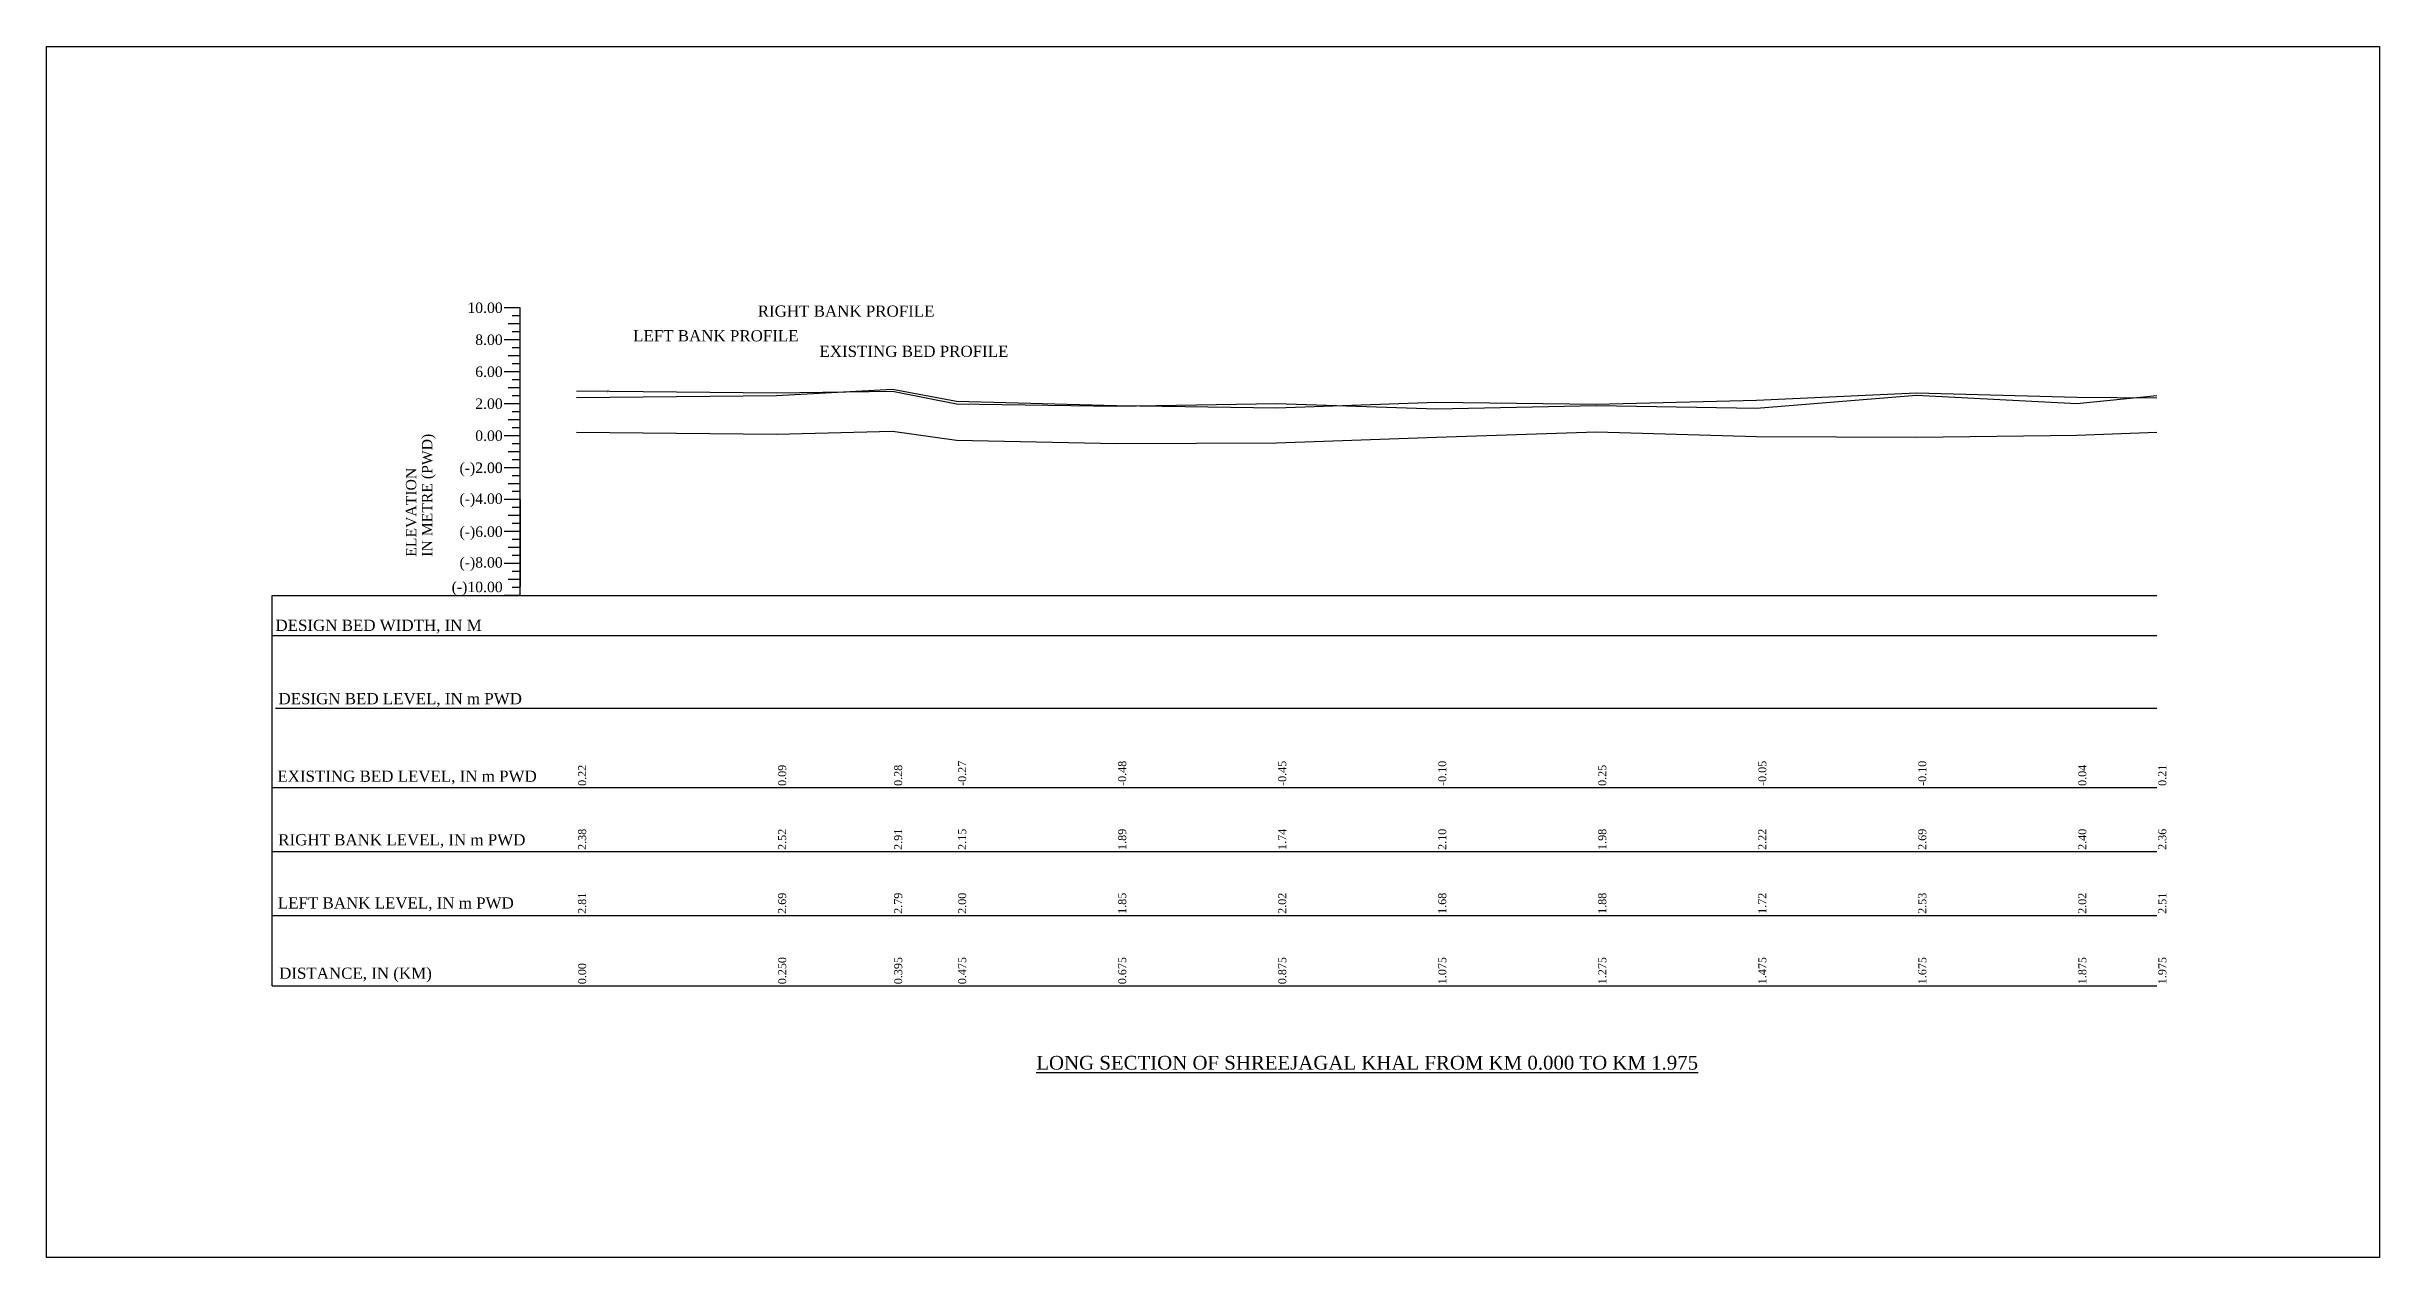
# Model space of a CAD drawing. Header units: metres. Extents: x -148477 to 168932, y -55673 to -2736.
# Drawn here: x -67996.2 to -67850.4, y -21821.7 to -21746 of the extents above; entities that cross this region are included whole.
import ezdxf
from ezdxf.enums import TextEntityAlignment as Align

# ---------------------------------------------------------------- set-up
doc = ezdxf.new("R2010")
doc.units = ezdxf.units.M
doc.styles.add('liza', font='times.ttf', dxfattribs={"height": 2})
doc.styles.get("Standard").update_dxf_attribs({"font": 'times.ttf'})

msp = doc.modelspace()

# ---------------------------------------------------------------- linework, layer by layer
at = {"color": 0, "lineweight": 30}
for p, q in [((-67966.5554, -21762.3238), (-67967.5554, -21762.3238)), ((-67966.5554, -21762.8238), (-67967.0554, -21762.8238)), ((-67966.5554, -21780.3238), (-67966.5554, -21762.3238)), ((-67966.5554, -21764.3238), (-67967.5554, -21764.3238)), ((-67966.5554, -21764.3238), (-67967.5554, -21764.3238)), ((-67966.5554, -21764.3238), (-67967.5554, -21764.3238)), ((-67966.5554, -21763.3238), (-67967.3054, -21763.3238)), ((-67966.5554, -21763.8238), (-67967.0554, -21763.8238)), ((-67966.5554, -21765.3238), (-67967.3054, -21765.3238)), ((-67966.5554, -21764.8238), (-67967.0554, -21764.8238)), ((-67966.5554, -21765.8238), (-67967.0554, -21765.8238)), ((-67966.5554, -21766.3238), (-67967.5554, -21766.3238)), ((-67966.5554, -21766.3238), (-67967.5554, -21766.3238)), ((-67966.5554, -21767.3238), (-67967.3054, -21767.3238)), ((-67966.5554, -21767.3238), (-67967.3054, -21767.3238)), ((-67966.5554, -21766.8238), (-67967.0554, -21766.8238)), ((-67966.5554, -21766.8238), (-67967.0554, -21766.8238)), ((-67966.5554, -21768.3238), (-67967.5554, -21768.3238)), ((-67966.5554, -21767.8238), (-67967.0554, -21767.8238)), ((-67966.5554, -21768.8238), (-67967.0554, -21768.8238)), ((-67966.5554, -21770.3238), (-67967.5554, -21770.3238)), ((-67966.5554, -21769.3238), (-67967.3054, -21769.3238)), ((-67966.5554, -21769.8238), (-67967.0554, -21769.8238)), ((-67966.5554, -21771.3238), (-67967.3054, -21771.3238)), ((-67966.5554, -21770.8238), (-67967.0554, -21770.8238)), ((-67966.5554, -21771.8238), (-67967.0554, -21771.8238)), ((-67966.5554, -21772.3238), (-67967.5554, -21772.3238)), ((-67966.5554, -21773.3238), (-67967.3054, -21773.3238)), ((-67966.5554, -21772.8238), (-67967.0554, -21772.8238)), ((-67966.5554, -21774.3238), (-67967.5554, -21774.3238)), ((-67966.5554, -21773.8238), (-67967.0554, -21773.8238)), ((-67966.5554, -21774.8238), (-67967.0554, -21774.8238)), ((-67966.5554, -21776.3238), (-67967.5554, -21776.3238)), ((-67966.5554, -21775.3238), (-67967.3054, -21775.3238)), ((-67966.5554, -21775.8238), (-67967.0554, -21775.8238)), ((-67966.5554, -21777.3238), (-67967.3054, -21777.3238)), ((-67966.5554, -21776.8238), (-67967.0554, -21776.8238)), ((-67966.5554, -21777.8238), (-67967.0554, -21777.8238)), ((-67966.5554, -21778.3238), (-67967.5554, -21778.3238)), ((-67966.5554, -21779.3238), (-67967.3054, -21779.3238)), ((-67966.5554, -21778.8238), (-67967.0554, -21778.8238)), ((-67982.0554, -21780.3238), (-67864.2922, -21780.3238)), ((-67966.5554, -21780.3238), (-67967.5554, -21780.3238)), ((-67966.5554, -21779.8238), (-67967.0554, -21779.8238)), ((-67982.0554, -21782.8184), (-67864.2922, -21782.8184)), ((-67981.8612, -21787.3709), (-67864.2922, -21787.3709)), ((-67982.0554, -21804.7238), (-67864.2922, -21804.7238))]:
    msp.add_line(p, q, dxfattribs=at)
at = {"lineweight": 30}
for p, q in [((-67966.5554, -21774.3238), (-67966.5554, -21779.7538)), ((-67982.0554, -21804.7238), (-67982.0554, -21780.3238)), ((-67982.0554, -21792.3238), (-67864.2922, -21792.3238)), ((-67982.0554, -21796.3238), (-67864.2922, -21796.3238)), ((-67982.0554, -21800.3238), (-67864.2922, -21800.3238))]:
    msp.add_line(p, q, dxfattribs=at)
at = {"color": 3, "linetype": 'Continuous', "lineweight": -3, "ltscale": 0.5}
msp.add_lwpolyline([(-67996.1559, -21745.9957), (-67850.3773, -21745.9957), (-67850.3773, -21821.7035), (-67996.1559, -21821.7035)], close=True, dxfattribs=at)
at = {"color": 3, "lineweight": 30}
msp.add_lwpolyline([(-67952.2758, -21762.4875, 0, 0, 0), (-67953.1477, -21762.4682, 0, 0, 0), (-67954.1233, -21766.5979, 0.2996, 0, 0), (-67954.4168, -21767.8472, 0, 0, 0)], format="xyseb", dxfattribs=at)
at = {"color": 6, "lineweight": 30}
msp.add_lwpolyline([(-67959.5702, -21764.1011, 0, 0, 0), (-67960.2753, -21764.1007, 0, 0, 0), (-67960.8296, -21766.4504, 0.2996, 0, 0), (-67961.1064, -21767.5324, 0, 0, 0)], format="xyseb", dxfattribs=at)
at = {"color": 2, "lineweight": 30}
msp.add_lwpolyline([(-67947.9913, -21765.1121, 0, 0, 0), (-67948.8632, -21765.0928, 0, 0, 0), (-67949.8388, -21769.2225, 0.2996, 0, 0), (-67950.1323, -21770.4718, 0, 0, 0)], format="xyseb", dxfattribs=at)
at = {"color": 3, "linetype": 'Continuous', "lineweight": -3, "ltscale": 0.5}
for points in [[(-67963.0422, -21767.9438), (-67950.5422, -21767.8038), (-67943.2922, -21767.4138), (-67939.2922, -21768.1738), (-67929.2922, -21768.4338), (-67919.2922, -21768.5838), (-67909.2922, -21768.2238), (-67899.2922, -21768.3438), (-67889.2922, -21768.1038), (-67879.2922, -21767.6338), (-67869.2922, -21767.9238), (-67864.2922, -21767.9638)], [(-67963.0422, -21767.5138), (-67950.5422, -21767.6338), (-67943.2922, -21767.5338), (-67939.2922, -21768.3238), (-67929.2922, -21768.4738), (-67919.2922, -21768.3038), (-67909.2922, -21768.6438), (-67899.2922, -21768.4438), (-67889.2922, -21768.6038), (-67879.2922, -21767.7938), (-67869.2922, -21768.3038), (-67864.2922, -21767.8138)], [(-67963.0422, -21770.1038), (-67950.5422, -21770.2338), (-67943.2922, -21770.0438), (-67939.2922, -21770.5938), (-67929.2922, -21770.8038), (-67919.2922, -21770.7738), (-67909.2922, -21770.4238), (-67899.2922, -21770.0738), (-67889.2922, -21770.3738), (-67879.2922, -21770.4238), (-67869.2922, -21770.2838), (-67864.2922, -21770.1138)]]:
    msp.add_lwpolyline(points, dxfattribs=at)
at = {"color": 0, "lineweight": 30}
msp.add_lwpolyline([(-67971.5554, -21778.0238, 0, 0, 0), (-67971.5554, -21770.2771, 0.2767, 0, 0), (-67971.5554, -21769.7238, 0, 0, 0)], format="xyseb", dxfattribs=at)

# ---------------------------------------------------------------- texts
for s, p in [('10.00', (-67967.6554, -21762.6488)), ('8.00', (-67967.6554, -21764.6488)), ('6.00', (-67967.6554, -21766.6488)), ('2.00', (-67967.6554, -21768.6488)), ('0.00', (-67967.6554, -21770.6488)), ('(-)2.00', (-67967.6554, -21772.662)), ('2.00', (-67967.6554, -21772.6488)), ('(-)4.00', (-67967.6554, -21774.587)), ('(-)6.00', (-67967.6554, -21776.6488)), ('(-)8.00', (-67967.6554, -21778.5738)), ('(-)10.00', (-67967.6554, -21780.1081))]:
    msp.add_text(s, height=0.65, dxfattribs=at).set_placement(p, align=Align.RIGHT)
for s, p in [('IN METRE (PWD)', (-67972.0554, -21777.8938)), ('ELEVATION', (-67973.0554, -21777.8938))]:
    msp.add_text(s, height=0.65, rotation=90, dxfattribs=at).set_placement(p)
at = {"color": 3, "lineweight": 30, "insert": (-67951.7165, -21762.1844), "char_height": 0.7, "attachment_point": 1}
msp.add_mtext('RIGHT BANK PROFILE', dxfattribs=at)
at = {"color": 6, "lineweight": 30, "insert": (-67959.5054, -21763.7249), "char_height": 0.7, "attachment_point": 1}
msp.add_mtext('LEFT BANK PROFILE', dxfattribs=at)
at = {"color": 2, "lineweight": 30, "insert": (-67947.8597, -21764.6967), "char_height": 0.7, "attachment_point": 1}
msp.add_mtext('EXISTING BED PROFILE', dxfattribs=at)
at = {"color": 0, "lineweight": 30, "char_height": 0.7, "attachment_point": 1}
for s, insert in [('DESIGN BED WIDTH, IN M', (-67981.8576, -21781.8297)), ('DESIGN BED LEVEL, IN m PWD', (-67981.6669, -21786.4181)), ('EXISTING BED LEVEL, IN m PWD', (-67981.7377, -21791.2666)), ('RIGHT BANK LEVEL, IN m PWD', (-67981.6828, -21795.2416)), ('LEFT BANK LEVEL, IN m PWD', (-67981.7056, -21799.1913)), ('DISTANCE, IN (KM)', (-67981.6273, -21803.5844))]:
    msp.add_mtext(s, dxfattribs=dict(at, insert=insert))
at = {"color": 3, "linetype": 'Continuous', "lineweight": -3, "ltscale": 0.5, "char_height": 0.5, "width": 2.15, "attachment_point": 1, "rotation": 90, "style": 'liza'}
for s, insert in [('0.22', (-67962.9422, -21792.2238)), ('0.09', (-67950.4422, -21792.2238)), ('0.28', (-67943.1922, -21792.2238)), ('-0.27', (-67939.1922, -21792.2238)), ('-0.48', (-67929.1922, -21792.2238)), ('-0.45', (-67919.1922, -21792.2238)), ('-0.10', (-67909.1922, -21792.2238)), ('0.25', (-67899.1922, -21792.2238)), ('-0.05', (-67889.1922, -21792.2238)), ('-0.10', (-67879.1922, -21792.2238)), ('0.04', (-67869.1922, -21792.2238)), ('0.21', (-67864.1922, -21792.2238)), ('2.38', (-67962.9422, -21796.2238)), ('2.52', (-67950.4422, -21796.2238)), ('2.91', (-67943.1922, -21796.2238)), ('2.15', (-67939.1922, -21796.2238)), ('1.89', (-67929.1922, -21796.2238)), ('1.74', (-67919.1922, -21796.2238)), ('2.10', (-67909.1922, -21796.2238)), ('1.98', (-67899.1922, -21796.2238)), ('2.22', (-67889.1922, -21796.2238)), ('2.69', (-67879.1922, -21796.2238)), ('2.40', (-67869.1922, -21796.2238)), ('2.36', (-67864.1922, -21796.2238)), ('2.81', (-67962.9422, -21800.2238)), ('2.69', (-67950.4422, -21800.2238)), ('2.79', (-67943.1922, -21800.2238)), ('2.00', (-67939.1922, -21800.2238)), ('1.85', (-67929.1922, -21800.2238)), ('2.02', (-67919.1922, -21800.2238)), ('1.68', (-67909.1922, -21800.2238)), ('1.88', (-67899.1922, -21800.2238)), ('1.72', (-67889.1922, -21800.2238)), ('2.53', (-67879.1922, -21800.2238)), ('2.02', (-67869.1922, -21800.2238)), ('2.51', (-67864.1922, -21800.2238)), ('0.00', (-67962.9409, -21804.6238)), ('0.250', (-67950.4409, -21804.6238)), ('0.395', (-67943.1909, -21804.6238)), ('0.475', (-67939.1909, -21804.6238)), ('0.675', (-67929.1909, -21804.6238)), ('0.875', (-67919.1909, -21804.6238)), ('1.075', (-67909.1909, -21804.6238)), ('1.275', (-67899.1909, -21804.6238)), ('1.475', (-67889.1909, -21804.6238)), ('1.675', (-67879.1909, -21804.6238)), ('1.875', (-67869.1909, -21804.6238)), ('1.975', (-67864.1909, -21804.6238))]:
    msp.add_mtext(s, dxfattribs=dict(at, insert=insert))
at = {"color": 0, "linetype": 'ByBlock', "lineweight": 30, "insert": (-67934.3108, -21809.1027), "char_height": 0.861585, "width": 43.932388, "attachment_point": 1}
msp.add_mtext('\\pi-861.6,l861.6,t3.705e+004;{\\LLONG SECTION OF SHREEJAGAL KHAL FROM KM 0.000 TO KM 1.975}', dxfattribs=at)

doc.saveas('drawing.dxf')
